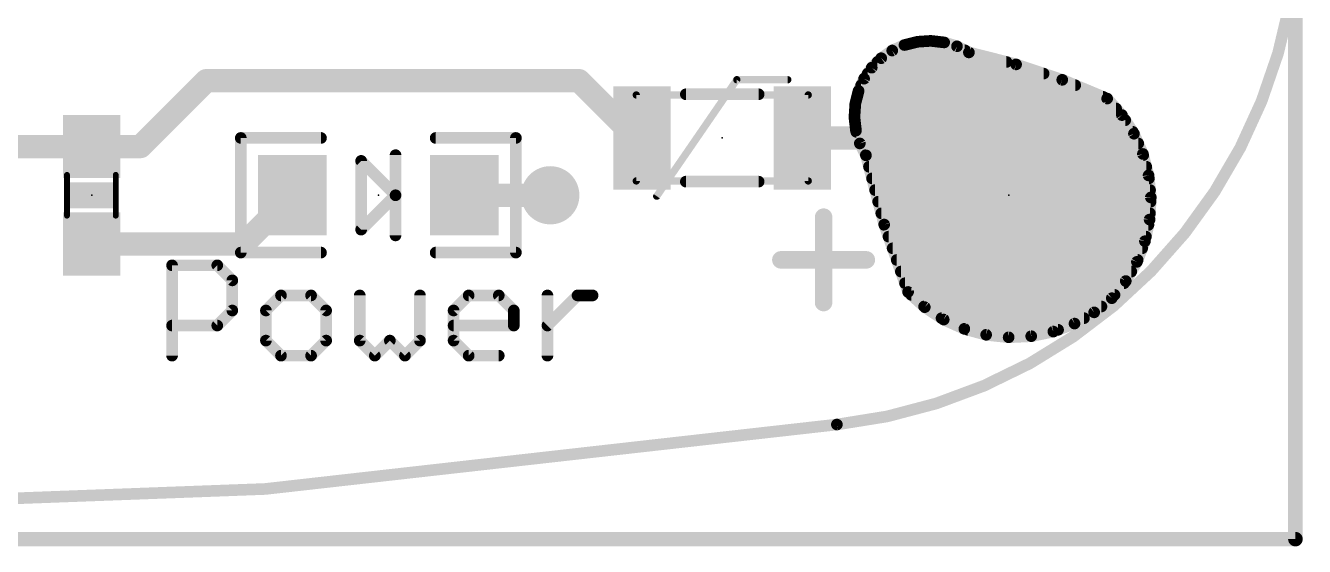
# Model space of a CAD drawing. Extents: x -28.2 to 28.2, y -13.1 to 13.1.
# Drawn here: x 5.85 to 28.16, y -13.13 to -4.04 of the extents above; entities that cross this region are included whole.
import ezdxf

# ---------------------------------------------------------------- set-up
doc = ezdxf.new("R2010")
doc.units = 0
for name, color, linetype in [('1', 12, 'CONTINUOUS'), ('16', 132, 'CONTINUOUS'), ('17', 110, 'CONTINUOUS'), ('18', 110, 'CONTINUOUS'), ('20', 53, 'CONTINUOUS'), ('21', 41, 'CONTINUOUS'), ('23', 53, 'CONTINUOUS'), ('51', 53, 'CONTINUOUS')]:
    doc.layers.add(name, color=color, linetype=linetype)

# ---------------------------------------------------------------- blocks, each defined once
blk = doc.blocks.new('RECT')
blk.add_solid([(-0.5, -0.5), (0.5, -0.5), (-0.5, 0.5), (0.5, 0.5)])
blk = doc.blocks.new('ROUNDP')
at = {"const_width": 0.5}
blk.add_lwpolyline([(0, -0.25, 1), (0, 0.25, 1), (0, -0.25)], format="xyb", dxfattribs=at)
blk = doc.blocks.new('ROUNDV')
at = {"const_width": 0.5}
blk.add_lwpolyline([(0, -0.25, 1), (0, 0.25, 1), (0, -0.25)], format="xyb", dxfattribs=at)

msp = doc.modelspace()

# ---------------------------------------------------------------- linework, layer by layer
at = {"layer": '1'}
for points, const_width in [([(21.4057, -4.3215), (21.1788, -4.3784)], 0.2032), ([(21.6391, -4.3061), (21.4057, -4.3215)], 0.2032), ([(21.8715, -4.3328), (21.6391, -4.3061)], 0.2032), ([(22.0954, -4.4006), (21.8715, -4.3328)], 0.2032), ([(20.9658, -4.4749), (20.7734, -4.608)], 0.2032), ([(21.1788, -4.3784), (20.9658, -4.4749)], 0.2032), ([(20.9757, -4.4704), (22.2313, -4.4704)], 0.2032), ([(22.3035, -4.5074), (22.0954, -4.4006)], 0.2032), ([(23.1266, -4.7163), (22.3035, -4.5074)], 0.2032), ([(20.608, -4.7734), (20.4749, -4.9658)], 0.2032), ([(20.7734, -4.608), (20.608, -4.7734)], 0.2032), ([(20.7079, -4.6736), (22.9583, -4.6736)], 0.2032), ([(23.932, -4.9853), (23.1266, -4.7163)], 0.2032), ([(7.85, -6.15), (9, -5)], 0.4064), ([(9, -5), (15.5, -5)], 0.4064), ([(15.5, -5), (16.6, -6.1)], 0.4064), ([(20.4749, -4.9658), (20.3784, -5.1788)], 0.2032), ([(20.5365, -4.8768), (23.6072, -4.8768)], 0.2032), ([(24.7154, -5.3128), (23.932, -4.9853)], 0.2032), ([(20.3784, -5.1788), (20.3215, -5.4057)], 0.2032), ([(20.4231, -5.08), (24.1586, -5.08)], 0.2032), ([(20.3215, -5.4057), (20.3061, -5.6391)], 0.2032), ([(20.3522, -5.2832), (24.6446, -5.2832)], 0.2032), ([(24.9732, -5.6009), (24.7154, -5.3128)], 0.2032), ([(20.3061, -5.6391), (20.3328, -5.8715)], 0.2032), ([(20.3162, -5.4864), (24.8707, -5.4864)], 0.2032), ([(25.1828, -5.9258), (24.9732, -5.6009)], 0.2032), ([(16.6, -6.1), (16.6, -6)], 0.4064), ([(19.4, -6), (22.2, -6)], 0.4064), ([(20.3119, -5.6896), (25.0304, -5.6896)], 0.2032), ([(20.3328, -5.8715), (20.4006, -6.0954)], 0.2032), ([(20.3393, -5.8928), (25.1615, -5.8928)], 0.2032), ([(22.2, -6), (23.1, -6.9)], 0.4064), ([(6.95, -6.15), (5, -6.15)], 0.4064), ([(7, -6.1), (6.95, -6.15)], 0.4064), ([(7, -6.15), (7, -6.1)], 0.4064), ([(7, -6.15), (7.85, -6.15)], 0.4064), ([(20.4006, -6.0954), (20.5074, -6.3035)], 0.2032), ([(20.401, -6.096), (25.2579, -6.096)], 0.2032), ([(25.3389, -6.2794), (25.1828, -5.9258)], 0.2032), ([(20.5052, -6.2992), (25.3441, -6.2992)], 0.2032), ([(20.5074, -6.3035), (20.8259, -7.5104)], 0.2032), ([(25.4378, -6.6532), (25.3389, -6.2794)], 0.2032), ([(20.5599, -6.5024), (25.3979, -6.5024)], 0.2032), ([(20.6135, -6.7056), (25.4432, -6.7056)], 0.2032), ([(25.4771, -7.0378), (25.4378, -6.6532)], 0.2032), ([(9.65, -7.85), (10.5, -7)], 0.4064), ([(13.5, -7), (15, -7)], 0.4064), ([(20.6672, -6.9088), (25.4639, -6.9088)], 0.2032), ([(23.1, -6.9), (23, -7)], 0.4064), ([(20.7208, -7.112), (25.4729, -7.112)], 0.2032), ([(25.4557, -7.4237), (25.4771, -7.0378)], 0.2032), ([(20.7744, -7.3152), (25.4617, -7.3152)], 0.2032), ([(25.3741, -7.8016), (25.4557, -7.4237)], 0.2032), ([(20.8259, -7.5104), (21.2421, -8.6872)], 0.2032), ([(20.8287, -7.5184), (25.4352, -7.5184)], 0.2032), ([(9.65, -7.85), (7, -7.85)], 0.4064), ([(20.9006, -7.7216), (25.3914, -7.7216)], 0.2032), ([(25.2345, -8.1621), (25.3741, -7.8016)], 0.2032), ([(20.9725, -7.9248), (25.3264, -7.9248)], 0.2032), ([(21.0443, -8.128), (25.2477, -8.128)], 0.2032), ([(21.1162, -8.3312), (25.1362, -8.3312)], 0.2032), ([(25.0402, -8.4963), (25.2345, -8.1621)], 0.2032), ([(21.1881, -8.5344), (25.0092, -8.5344)], 0.2032), ([(24.7961, -8.7961), (25.0402, -8.4963)], 0.2032), ([(21.2421, -8.6872), (21.5341, -8.9524)], 0.2032), ([(21.2977, -8.7376), (24.8437, -8.7376)], 0.2032), ([(24.4883, -9.043), (24.7961, -8.7961)], 0.2032), ([(21.5213, -8.9408), (24.6157, -8.9408)], 0.2032), ([(21.5341, -8.9524), (21.8641, -9.1688)], 0.2032), ([(21.8263, -9.144), (24.3115, -9.144)], 0.2032), ([(21.8641, -9.1688), (22.2238, -9.3308)], 0.2032), ([(23.7769, -9.3784), (24.1458, -9.2387)], 0.2032), ([(24.1458, -9.2387), (24.4883, -9.043)], 0.2032), ([(22.2238, -9.3308), (22.6044, -9.4346)], 0.2032), ([(22.2838, -9.3472), (23.8593, -9.3472)], 0.2032), ([(22.6044, -9.4346), (22.9965, -9.4776)], 0.2032), ([(22.9965, -9.4776), (23.3906, -9.4587)], 0.2032), ([(23.3906, -9.4587), (23.7769, -9.3784)], 0.2032)]:
    msp.add_lwpolyline(points, dxfattribs=dict(at, const_width=const_width))
for points, const_width in [([(21.4024, -4.2708, 1), (21.4091, -4.3722)], 0.1016), ([(21.4181, -4.3708, 1), (21.3934, -4.2722)], 0.1016), ([(21.6449, -4.2557, 1), (21.6333, -4.3566)], 0.1016), ([(21.6425, -4.3568, 1), (21.6358, -4.2554)], 0.1016), ([(21.8863, -4.2842, 1), (21.8568, -4.3814)], 0.1016), ([(21.8657, -4.3833, 1), (21.8773, -4.2823)], 0.1016), ([(20.9448, -4.4286, 1), (20.9868, -4.5212)], 0.1016), ([(20.9757, -4.4196, 1), (20.9757, -4.5212)], 0.1016), ([(20.9947, -4.5167, 1), (20.9369, -4.4331)], 0.1016), ([(21.1665, -4.3291, 1), (21.1912, -4.4276)], 0.1016), ([(21.1998, -4.4246, 1), (21.1579, -4.3321)], 0.1016), ([(22.1186, -4.3555, 1), (22.0722, -4.4458)], 0.1016), ([(22.0807, -4.4493, 1), (22.1101, -4.352)], 0.1016), ([(22.2313, -4.5212, 1), (22.2313, -4.4196)], 0.1016), ([(22.316, -4.4582, 1), (22.291, -4.5567)], 0.1016), ([(22.2803, -4.5526, 1), (22.3267, -4.4623)], 0.1016), ([(20.6498, -4.8024, 1), (20.5663, -4.7445)], 0.1016), ([(20.7079, -4.6228, 1), (20.7079, -4.7244)], 0.1016), ([(20.7445, -4.5663, 1), (20.8024, -4.6498)], 0.1016), ([(20.8094, -4.644, 1), (20.7375, -4.5721)], 0.1016), ([(22.9583, -4.7244, 1), (22.9583, -4.6228)], 0.1016), ([(23.1427, -4.6681, 1), (23.1105, -4.7645)], 0.1016), ([(23.1141, -4.7655, 1), (23.1391, -4.6671)], 0.1016), ([(9, -4.8984, 1), (9, -5.1016)], 0.2032), ([(9.0718, -5.0718, 1), (8.9282, -4.9282)], 0.2032), ([(15.5718, -4.9282, 1), (15.4282, -5.0718)], 0.2032), ([(15.5, -5.1016, 1), (15.5, -4.8984)], 0.2032), ([(20.4331, -4.9369, 1), (20.5167, -4.9947)], 0.1016), ([(20.5212, -4.9868, 1), (20.4286, -4.9448)], 0.1016), ([(20.5365, -4.826, 1), (20.5365, -4.9276)], 0.1016), ([(20.5721, -4.7375, 1), (20.644, -4.8094)], 0.1016), ([(23.6072, -4.9276, 1), (23.6072, -4.826)], 0.1016), ([(23.9516, -4.9384, 1), (23.9124, -5.0321)], 0.1016), ([(23.9159, -5.0334, 1), (23.9481, -4.9371)], 0.1016), ([(20.3321, -5.1579, 1), (20.4246, -5.1998)], 0.1016), ([(20.4276, -5.1912, 1), (20.3291, -5.1665)], 0.1016), ([(20.4231, -5.0292, 1), (20.4231, -5.1308)], 0.1016), ([(24.1586, -5.1308, 1), (24.1586, -5.0292)], 0.1016), ([(20.2722, -5.3934, 1), (20.3708, -5.4181)], 0.1016), ([(20.3722, -5.4091, 1), (20.2708, -5.4024)], 0.1016), ([(20.3522, -5.2324, 1), (20.3522, -5.334)], 0.1016), ([(24.6446, -5.334, 1), (24.6446, -5.2324)], 0.1016), ([(24.7533, -5.279, 1), (24.6776, -5.3467)], 0.1016), ([(24.6958, -5.3597, 1), (24.735, -5.266)], 0.1016), ([(20.3566, -5.6333, 1), (20.2557, -5.6449)], 0.1016), ([(20.3162, -5.4356, 1), (20.3162, -5.5372)], 0.1016), ([(24.8707, -5.5372, 1), (24.8707, -5.4356)], 0.1016), ([(25.0159, -5.5734, 1), (24.9305, -5.6285)], 0.1016), ([(24.9354, -5.6348, 1), (25.0111, -5.5671)], 0.1016), ([(16.7016, -6, 1), (16.4984, -6)], 0.2032), ([(19.4, -5.8984, 1), (19.4, -6.1016)], 0.2032), ([(20.2554, -5.6358, 1), (20.3568, -5.6425)], 0.1016), ([(20.3119, -5.6388, 1), (20.3119, -5.7404)], 0.1016), ([(20.3814, -5.8568, 1), (20.2842, -5.8863)], 0.1016), ([(20.3393, -5.842, 1), (20.3393, -5.9436)], 0.1016), ([(22.2718, -5.9282, 1), (22.1282, -6.0718)], 0.2032), ([(22.2, -6.1016, 1), (22.2, -5.8984)], 0.2032), ([(25.0304, -5.7404, 1), (25.0304, -5.6388)], 0.1016), ([(25.1615, -5.9436, 1), (25.1615, -5.842)], 0.1016), ([(6.8782, -6.0782, 1), (7.0218, -6.2218)], 0.2032), ([(7.1016, -6.1, 1), (6.8984, -6.1)], 0.2032), ([(7, -6.0484, 1), (7, -6.2516)], 0.2032), ([(7.0718, -6.1718, 1), (6.9282, -6.0282)], 0.2032), ([(6.95, -6.2516, 1), (6.95, -6.0484)], 0.2032), ([(7.7782, -6.0782, 1), (7.9218, -6.2218)], 0.2032), ([(7.85, -6.2516, 1), (7.85, -6.0484)], 0.2032), ([(16.4984, -6.1, 1), (16.7016, -6.1)], 0.2032), ([(16.5282, -6.1718, 1), (16.6718, -6.0282)], 0.2032), ([(20.2823, -5.8773, 1), (20.3833, -5.8657)], 0.1016), ([(20.4458, -6.0722, 1), (20.3555, -6.1186)], 0.1016), ([(20.401, -6.0452, 1), (20.401, -6.1468)], 0.1016), ([(25.2292, -5.9053, 1), (25.1363, -5.9463)], 0.1016), ([(25.1401, -5.9533, 1), (25.2255, -5.8983)], 0.1016), ([(25.2579, -6.1468, 1), (25.2579, -6.0452)], 0.1016), ([(6.8984, -6.15, 1), (7.1016, -6.15)], 0.2032), ([(20.352, -6.1101, 1), (20.4493, -6.0807)], 0.1016), ([(20.5052, -6.2484, 1), (20.5052, -6.35)], 0.1016), ([(20.5566, -6.2905, 1), (20.4583, -6.3165)], 0.1016), ([(20.4623, -6.3267, 1), (20.5526, -6.2803)], 0.1016), ([(25.388, -6.2664, 1), (25.2898, -6.2924)], 0.1016), ([(25.2924, -6.3, 1), (25.3854, -6.2589)], 0.1016), ([(25.3441, -6.35, 1), (25.3441, -6.2484)], 0.1016), ([(20.5599, -6.4516, 1), (20.5599, -6.5532)], 0.1016), ([(25.3979, -6.5532, 1), (25.3979, -6.4516)], 0.1016), ([(20.6135, -6.6548, 1), (20.6135, -6.7564)], 0.1016), ([(25.4884, -6.648, 1), (25.3873, -6.6583)], 0.1016), ([(25.3887, -6.6662, 1), (25.4869, -6.6402)], 0.1016), ([(25.4432, -6.7564, 1), (25.4432, -6.6548)], 0.1016), ([(10.5718, -7.0718, 1), (10.4282, -6.9282)], 0.2032), ([(13.5, -6.8984, 1), (13.5, -7.1016)], 0.2032), ([(15, -7.1016, 1), (15, -6.8984)], 0.2032), ([(20.6672, -6.858, 1), (20.6672, -6.9596)], 0.1016), ([(22.9282, -6.9282, 1), (23.0718, -7.0718)], 0.2032), ([(23.1718, -6.9718, 1), (23.0282, -6.8282)], 0.2032), ([(23.0282, -6.9718, 1), (23.1718, -6.8282)], 0.2032), ([(25.4639, -6.9596, 1), (25.4639, -6.858)], 0.1016), ([(20.7208, -7.0612, 1), (20.7208, -7.1628)], 0.1016), ([(25.5278, -7.0406, 1), (25.4263, -7.0349)], 0.1016), ([(25.4265, -7.0429, 1), (25.5276, -7.0326)], 0.1016), ([(25.4729, -7.1628, 1), (25.4729, -7.0612)], 0.1016), ([(20.7744, -7.2644, 1), (20.7744, -7.366)], 0.1016), ([(25.5053, -7.4345, 1), (25.406, -7.413)], 0.1016), ([(25.4617, -7.366, 1), (25.4617, -7.2644)], 0.1016), ([(20.8738, -7.4935, 1), (20.778, -7.5273)], 0.1016), ([(20.7768, -7.5234, 1), (20.875, -7.4974)], 0.1016), ([(20.8287, -7.4676, 1), (20.8287, -7.5692)], 0.1016), ([(25.4049, -7.4209, 1), (25.5064, -7.4266)], 0.1016), ([(25.4352, -7.5692, 1), (25.4352, -7.4676)], 0.1016), ([(7, -7.7484, 1), (7, -7.9516)], 0.2032), ([(9.5782, -7.7782, 1), (9.7218, -7.9218)], 0.2032), ([(9.65, -7.9516, 1), (9.65, -7.7484)], 0.2032), ([(20.9006, -7.6708, 1), (20.9006, -7.7724)], 0.1016), ([(25.3245, -7.7909, 1), (25.4238, -7.8123)], 0.1016), ([(25.4215, -7.82, 1), (25.3268, -7.7833)], 0.1016), ([(25.3914, -7.7724, 1), (25.3914, -7.6708)], 0.1016), ([(20.9725, -7.874, 1), (20.9725, -7.9756)], 0.1016), ([(21.0443, -8.0772, 1), (21.0443, -8.1788)], 0.1016), ([(25.2477, -8.1788, 1), (25.2477, -8.0772)], 0.1016), ([(25.3264, -7.9756, 1), (25.3264, -7.874)], 0.1016), ([(21.1162, -8.2804, 1), (21.1162, -8.382)], 0.1016), ([(25.1362, -8.382, 1), (25.1362, -8.2804)], 0.1016), ([(25.1871, -8.1438, 1), (25.2819, -8.1805)], 0.1016), ([(25.2784, -8.1877, 1), (25.1906, -8.1366)], 0.1016), ([(21.1881, -8.4836, 1), (21.1881, -8.5852)], 0.1016), ([(24.9963, -8.4708, 1), (25.0841, -8.5219)], 0.1016), ([(25.0796, -8.5284, 1), (25.0008, -8.4643)], 0.1016), ([(25.0092, -8.5852, 1), (25.0092, -8.4836)], 0.1016), ([(21.2763, -8.6496, 1), (21.208, -8.7248)], 0.1016), ([(21.1942, -8.7041, 1), (21.29, -8.6702)], 0.1016), ([(21.2977, -8.6868, 1), (21.2977, -8.7884)], 0.1016), ([(24.8278, -8.8357, 1), (24.7643, -8.7564)], 0.1016), ([(24.8437, -8.7884, 1), (24.8437, -8.6868)], 0.1016), ([(21.5213, -8.89, 1), (21.5213, -8.9916)], 0.1016), ([(21.562, -8.9099, 1), (21.5063, -8.9949)], 0.1016), ([(21.5, -8.99, 1), (21.5683, -8.9148)], 0.1016), ([(24.6157, -8.9916, 1), (24.6157, -8.89)], 0.1016), ([(24.7567, -8.764, 1), (24.8354, -8.8281)], 0.1016), ([(21.8263, -9.0932, 1), (21.8263, -9.1948)], 0.1016), ([(21.8849, -9.1224, 1), (21.8432, -9.2151)], 0.1016), ([(21.8362, -9.2112, 1), (21.8919, -9.1263)], 0.1016), ([(24.1206, -9.1946, 1), (24.171, -9.2828)], 0.1016), ([(24.1638, -9.2862, 1), (24.1278, -9.1912)], 0.1016), ([(24.3115, -9.1948, 1), (24.3115, -9.0932)], 0.1016), ([(24.4566, -9.0033, 1), (24.5201, -9.0826)], 0.1016), ([(24.5135, -9.0871, 1), (24.4631, -8.9988)], 0.1016), ([(22.2371, -9.2818, 1), (22.2104, -9.3798)], 0.1016), ([(22.2029, -9.3771, 1), (22.2446, -9.2845)], 0.1016), ([(22.2838, -9.2964, 1), (22.2838, -9.398)], 0.1016), ([(22.6099, -9.3841, 1), (22.5988, -9.4851)], 0.1016), ([(22.591, -9.4836, 1), (22.6177, -9.3856)], 0.1016), ([(23.3803, -9.409, 1), (23.4009, -9.5084)], 0.1016), ([(23.393, -9.5095, 1), (23.3882, -9.408)], 0.1016), ([(23.7589, -9.3309, 1), (23.7949, -9.4259)], 0.1016), ([(23.7872, -9.4281, 1), (23.7665, -9.3287)], 0.1016), ([(23.8593, -9.398, 1), (23.8593, -9.2964)], 0.1016), ([(22.9941, -9.4269, 1), (22.999, -9.5283)], 0.1016), ([(22.991, -9.5281, 1), (23.0021, -9.4271)], 0.1016)]:
    msp.add_lwpolyline(points, format="xyb", dxfattribs=dict(at, const_width=const_width))
at = {"layer": '16'}
for points, const_width in [([(28, 13), (28, -13)], 0.254), ([(21.1788, -4.3784), (21.4057, -4.3215)], 0.2032), ([(21.4057, -4.3215), (21.6391, -4.3061)], 0.2032), ([(21.6391, -4.3061), (21.8715, -4.3328)], 0.2032), ([(21.8715, -4.3328), (22.0954, -4.4006)], 0.2032), ([(20.7734, -4.608), (20.9658, -4.4749)], 0.2032), ([(20.9658, -4.4749), (21.1788, -4.3784)], 0.2032), ([(20.9757, -4.4704), (22.2313, -4.4704)], 0.2032), ([(22.0954, -4.4006), (22.3035, -4.5074)], 0.2032), ([(22.3035, -4.5074), (23.1266, -4.7163)], 0.2032), ([(20.4749, -4.9658), (20.608, -4.7734)], 0.2032), ([(20.608, -4.7734), (20.7734, -4.608)], 0.2032), ([(20.7079, -4.6736), (22.9583, -4.6736)], 0.2032), ([(23.1266, -4.7163), (23.932, -4.9853)], 0.2032), ([(20.3784, -5.1788), (20.4749, -4.9658)], 0.2032), ([(20.5365, -4.8768), (23.6072, -4.8768)], 0.2032), ([(23.932, -4.9853), (24.7154, -5.3128)], 0.2032), ([(20.3215, -5.4057), (20.3784, -5.1788)], 0.2032), ([(20.4231, -5.08), (24.1586, -5.08)], 0.2032), ([(20.3061, -5.6391), (20.3215, -5.4057)], 0.2032), ([(20.3522, -5.2832), (24.6446, -5.2832)], 0.2032), ([(24.7154, -5.3128), (24.9732, -5.6009)], 0.2032), ([(20.3328, -5.8715), (20.3061, -5.6391)], 0.2032), ([(20.3162, -5.4864), (24.8707, -5.4864)], 0.2032), ([(24.9732, -5.6009), (25.1828, -5.9258)], 0.2032), ([(20.3119, -5.6896), (25.0304, -5.6896)], 0.2032), ([(20.4006, -6.0954), (20.3328, -5.8715)], 0.2032), ([(20.3393, -5.8928), (25.1615, -5.8928)], 0.2032), ([(20.5074, -6.3035), (20.4006, -6.0954)], 0.2032), ([(20.401, -6.096), (25.2579, -6.096)], 0.2032), ([(25.1828, -5.9258), (25.3389, -6.2794)], 0.2032), ([(20.5052, -6.2992), (25.3442, -6.2992)], 0.2032), ([(20.8259, -7.5104), (20.5074, -6.3035)], 0.2032), ([(25.3389, -6.2794), (25.4379, -6.6532)], 0.2032), ([(20.5599, -6.5024), (25.398, -6.5024)], 0.2032), ([(20.6135, -6.7056), (25.4432, -6.7056)], 0.2032), ([(25.4379, -6.6532), (25.4771, -7.0377)], 0.2032), ([(20.6672, -6.9088), (25.4639, -6.9088)], 0.2032), ([(20.7208, -7.112), (25.473, -7.112)], 0.2032), ([(25.4771, -7.0377), (25.4557, -7.4237)], 0.2032), ([(20.7744, -7.3152), (25.4617, -7.3152)], 0.2032), ([(25.4557, -7.4237), (25.3742, -7.8016)], 0.2032), ([(21.2421, -8.6872), (20.8259, -7.5104)], 0.2032), ([(20.8287, -7.5184), (25.4353, -7.5184)], 0.2032), ([(20.9006, -7.7216), (25.3914, -7.7216)], 0.2032), ([(25.3742, -7.8016), (25.2345, -8.1621)], 0.2032), ([(20.9725, -7.9248), (25.3265, -7.9248)], 0.2032), ([(21.0444, -8.128), (25.2478, -8.128)], 0.2032), ([(21.1162, -8.3312), (25.1363, -8.3312)], 0.2032), ([(25.2345, -8.1621), (25.0402, -8.4963)], 0.2032), ([(21.1881, -8.5344), (25.0092, -8.5344)], 0.2032), ([(25.0402, -8.4963), (24.7961, -8.7961)], 0.2032), ([(21.5342, -8.9524), (21.2421, -8.6872)], 0.2032), ([(21.2977, -8.7376), (24.8437, -8.7376)], 0.2032), ([(24.7961, -8.7961), (24.4883, -9.0429)], 0.2032), ([(21.5214, -8.9408), (24.6156, -8.9408)], 0.2032), ([(21.8641, -9.1687), (21.5342, -8.9524)], 0.2032), ([(21.8263, -9.144), (24.3115, -9.144)], 0.2032), ([(22.2238, -9.3308), (21.8641, -9.1687)], 0.2032), ([(24.1458, -9.2386), (23.7769, -9.3784)], 0.2032), ([(24.4883, -9.0429), (24.1458, -9.2386)], 0.2032), ([(22.6044, -9.4346), (22.2238, -9.3308)], 0.2032), ([(22.2839, -9.3472), (23.8592, -9.3472)], 0.2032), ([(22.9965, -9.4776), (22.6044, -9.4346)], 0.2032), ([(23.3906, -9.4587), (22.9965, -9.4776)], 0.2032), ([(23.7769, -9.3784), (23.3906, -9.4587)], 0.2032), ([(28, -13), (-28, -13)], 0.254)]:
    msp.add_lwpolyline(points, dxfattribs=dict(at, const_width=const_width))
for points, const_width in [([(21.4024, -4.2708, 1), (21.4091, -4.3722)], 0.1016), ([(21.4181, -4.3708, 1), (21.3934, -4.2722)], 0.1016), ([(21.6449, -4.2557, 1), (21.6333, -4.3566)], 0.1016), ([(21.6425, -4.3568, 1), (21.6358, -4.2554)], 0.1016), ([(21.8863, -4.2842, 1), (21.8568, -4.3814)], 0.1016), ([(21.8657, -4.3833, 1), (21.8773, -4.2823)], 0.1016), ([(20.9448, -4.4286, 1), (20.9868, -4.5212)], 0.1016), ([(20.9757, -4.4196, 1), (20.9757, -4.5212)], 0.1016), ([(20.9947, -4.5167, 1), (20.9369, -4.4331)], 0.1016), ([(21.1665, -4.3291, 1), (21.1912, -4.4276)], 0.1016), ([(21.1998, -4.4246, 1), (21.1579, -4.3321)], 0.1016), ([(22.1186, -4.3555, 1), (22.0722, -4.4458)], 0.1016), ([(22.0807, -4.4493, 1), (22.1101, -4.352)], 0.1016), ([(22.2313, -4.5212, 1), (22.2313, -4.4196)], 0.1016), ([(22.316, -4.4582, 1), (22.291, -4.5567)], 0.1016), ([(22.2803, -4.5526, 1), (22.3267, -4.4623)], 0.1016), ([(20.6498, -4.8024, 1), (20.5663, -4.7445)], 0.1016), ([(20.7079, -4.6228, 1), (20.7079, -4.7244)], 0.1016), ([(20.7445, -4.5663, 1), (20.8024, -4.6498)], 0.1016), ([(20.8094, -4.644, 1), (20.7375, -4.5721)], 0.1016), ([(22.9583, -4.7244, 1), (22.9583, -4.6228)], 0.1016), ([(23.1427, -4.6681, 1), (23.1105, -4.7645)], 0.1016), ([(23.1141, -4.7655, 1), (23.1391, -4.6671)], 0.1016), ([(20.4331, -4.9369, 1), (20.5167, -4.9947)], 0.1016), ([(20.5212, -4.9868, 1), (20.4286, -4.9448)], 0.1016), ([(20.5365, -4.826, 1), (20.5365, -4.9276)], 0.1016), ([(20.5721, -4.7375, 1), (20.644, -4.8094)], 0.1016), ([(23.6072, -4.9276, 1), (23.6072, -4.826)], 0.1016), ([(23.9516, -4.9384, 1), (23.9124, -5.0321)], 0.1016), ([(23.9159, -5.0334, 1), (23.9481, -4.9371)], 0.1016), ([(20.3321, -5.1579, 1), (20.4246, -5.1998)], 0.1016), ([(20.4276, -5.1912, 1), (20.3291, -5.1665)], 0.1016), ([(20.4231, -5.0292, 1), (20.4231, -5.1308)], 0.1016), ([(24.1586, -5.1308, 1), (24.1586, -5.0292)], 0.1016), ([(20.2722, -5.3934, 1), (20.3708, -5.4181)], 0.1016), ([(20.3722, -5.4091, 1), (20.2708, -5.4024)], 0.1016), ([(20.3522, -5.2324, 1), (20.3522, -5.334)], 0.1016), ([(24.6446, -5.334, 1), (24.6446, -5.2324)], 0.1016), ([(24.7533, -5.279, 1), (24.6776, -5.3467)], 0.1016), ([(24.6958, -5.3597, 1), (24.735, -5.266)], 0.1016), ([(20.3566, -5.6333, 1), (20.2557, -5.6449)], 0.1016), ([(20.3162, -5.4356, 1), (20.3162, -5.5372)], 0.1016), ([(24.8707, -5.5372, 1), (24.8707, -5.4356)], 0.1016), ([(25.0159, -5.5734, 1), (24.9305, -5.6285)], 0.1016), ([(24.9354, -5.6348, 1), (25.0111, -5.5671)], 0.1016), ([(20.2554, -5.6358, 1), (20.3568, -5.6425)], 0.1016), ([(20.3119, -5.6388, 1), (20.3119, -5.7404)], 0.1016), ([(20.3814, -5.8568, 1), (20.2842, -5.8863)], 0.1016), ([(20.3393, -5.842, 1), (20.3393, -5.9436)], 0.1016), ([(25.0304, -5.7404, 1), (25.0304, -5.6388)], 0.1016), ([(25.1615, -5.9436, 1), (25.1615, -5.842)], 0.1016), ([(20.2823, -5.8773, 1), (20.3833, -5.8657)], 0.1016), ([(20.4458, -6.0722, 1), (20.3555, -6.1186)], 0.1016), ([(20.401, -6.0452, 1), (20.401, -6.1468)], 0.1016), ([(25.2293, -5.9053, 1), (25.1363, -5.9463)], 0.1016), ([(25.1401, -5.9533, 1), (25.2255, -5.8983)], 0.1016), ([(25.2579, -6.1468, 1), (25.2579, -6.0452)], 0.1016), ([(20.352, -6.1101, 1), (20.4493, -6.0807)], 0.1016), ([(20.5052, -6.2484, 1), (20.5052, -6.35)], 0.1016), ([(20.5566, -6.2905, 1), (20.4583, -6.3165)], 0.1016), ([(20.4623, -6.3267, 1), (20.5526, -6.2803)], 0.1016), ([(25.3881, -6.2664, 1), (25.2898, -6.2924)], 0.1016), ([(25.2925, -6.3, 1), (25.3854, -6.2589)], 0.1016), ([(25.3442, -6.35, 1), (25.3442, -6.2484)], 0.1016), ([(20.5599, -6.4516, 1), (20.5599, -6.5532)], 0.1016), ([(25.398, -6.5532, 1), (25.398, -6.4516)], 0.1016), ([(20.6135, -6.6548, 1), (20.6135, -6.7564)], 0.1016), ([(25.4884, -6.648, 1), (25.3873, -6.6583)], 0.1016), ([(25.3888, -6.6662, 1), (25.487, -6.6402)], 0.1016), ([(25.4432, -6.7564, 1), (25.4432, -6.6548)], 0.1016), ([(20.6672, -6.858, 1), (20.6672, -6.9596)], 0.1016), ([(25.4639, -6.9596, 1), (25.4639, -6.858)], 0.1016), ([(20.7208, -7.0612, 1), (20.7208, -7.1628)], 0.1016), ([(25.5278, -7.0406, 1), (25.4264, -7.0349)], 0.1016), ([(25.4266, -7.0429, 1), (25.5276, -7.0326)], 0.1016), ([(25.473, -7.1628, 1), (25.473, -7.0612)], 0.1016), ([(20.7744, -7.2644, 1), (20.7744, -7.366)], 0.1016), ([(25.5054, -7.4345, 1), (25.406, -7.413)], 0.1016), ([(25.4617, -7.366, 1), (25.4617, -7.2644)], 0.1016), ([(20.8738, -7.4935, 1), (20.778, -7.5273)], 0.1016), ([(20.7768, -7.5234, 1), (20.875, -7.4974)], 0.1016), ([(20.8287, -7.4676, 1), (20.8287, -7.5692)], 0.1016), ([(25.405, -7.4209, 1), (25.5064, -7.4266)], 0.1016), ([(25.4353, -7.5692, 1), (25.4353, -7.4676)], 0.1016), ([(20.9006, -7.6708, 1), (20.9006, -7.7724)], 0.1016), ([(25.3245, -7.7909, 1), (25.4238, -7.8124)], 0.1016), ([(25.4215, -7.82, 1), (25.3268, -7.7833)], 0.1016), ([(25.3914, -7.7724, 1), (25.3914, -7.6708)], 0.1016), ([(20.9725, -7.874, 1), (20.9725, -7.9756)], 0.1016), ([(21.0444, -8.0772, 1), (21.0444, -8.1788)], 0.1016), ([(25.2478, -8.1788, 1), (25.2478, -8.0772)], 0.1016), ([(25.3265, -7.9756, 1), (25.3265, -7.874)], 0.1016), ([(21.1162, -8.2804, 1), (21.1162, -8.382)], 0.1016), ([(25.1363, -8.382, 1), (25.1363, -8.2804)], 0.1016), ([(25.1872, -8.1438, 1), (25.2819, -8.1805)], 0.1016), ([(25.2785, -8.1877, 1), (25.1906, -8.1366)], 0.1016), ([(21.1881, -8.4836, 1), (21.1881, -8.5852)], 0.1016), ([(24.9963, -8.4708, 1), (25.0842, -8.5219)], 0.1016), ([(25.0796, -8.5284, 1), (25.0009, -8.4643)], 0.1016), ([(25.0092, -8.5852, 1), (25.0092, -8.4836)], 0.1016), ([(21.2763, -8.6496, 1), (21.208, -8.7248)], 0.1016), ([(21.1942, -8.7041, 1), (21.29, -8.6702)], 0.1016), ([(21.2977, -8.6868, 1), (21.2977, -8.7884)], 0.1016), ([(24.8278, -8.8357, 1), (24.7643, -8.7564)], 0.1016), ([(24.8437, -8.7884, 1), (24.8437, -8.6868)], 0.1016), ([(21.5214, -8.89, 1), (21.5214, -8.9916)], 0.1016), ([(21.562, -8.9099, 1), (21.5063, -8.9949)], 0.1016), ([(21.5, -8.99, 1), (21.5683, -8.9148)], 0.1016), ([(24.6156, -8.9916, 1), (24.6156, -8.89)], 0.1016), ([(24.7567, -8.764, 1), (24.8354, -8.8281)], 0.1016), ([(21.8263, -9.0932, 1), (21.8263, -9.1948)], 0.1016), ([(21.8849, -9.1224, 1), (21.8432, -9.2151)], 0.1016), ([(21.8362, -9.2112, 1), (21.8919, -9.1263)], 0.1016), ([(24.1206, -9.1945, 1), (24.171, -9.2828)], 0.1016), ([(24.1638, -9.2862, 1), (24.1278, -9.1911)], 0.1016), ([(24.3115, -9.1948, 1), (24.3115, -9.0932)], 0.1016), ([(24.4565, -9.0033, 1), (24.5201, -9.0826)], 0.1016), ([(24.5135, -9.087, 1), (24.4631, -8.9988)], 0.1016), ([(22.2371, -9.2818, 1), (22.2104, -9.3798)], 0.1016), ([(22.2029, -9.3771, 1), (22.2446, -9.2845)], 0.1016), ([(22.2839, -9.2964, 1), (22.2839, -9.398)], 0.1016), ([(22.6099, -9.3841, 1), (22.5988, -9.4851)], 0.1016), ([(22.591, -9.4836, 1), (22.6177, -9.3856)], 0.1016), ([(23.3803, -9.4089, 1), (23.4009, -9.5084)], 0.1016), ([(23.393, -9.5094, 1), (23.3882, -9.4079)], 0.1016), ([(23.7589, -9.3309, 1), (23.7948, -9.4259)], 0.1016), ([(23.7872, -9.4281, 1), (23.7665, -9.3286)], 0.1016), ([(23.8592, -9.398, 1), (23.8592, -9.2964)], 0.1016), ([(22.9941, -9.4268, 1), (22.999, -9.5283)], 0.1016), ([(22.991, -9.5281, 1), (23.0021, -9.4271)], 0.1016), ([(27.9365, -13, 1), (28.0635, -13)], 0.127), ([(28, -13.0635, 1), (28, -12.9365)], 0.127)]:
    msp.add_lwpolyline(points, format="xyb", dxfattribs=dict(at, const_width=const_width))
at = {"layer": '20'}
for points, const_width in [([(20, -11, 0.4142), (28, -1)], 0.2032), ([(-20, -11, 0.075), (20, -11)], 0.2032), ([(19.9944, -10.9495, 1), (20.0056, -11.0505)], 0.1016), ([(20.0076, -11.0502, 1), (19.9924, -10.9498)], 0.1016)]:
    msp.add_lwpolyline(points, format="xyb", dxfattribs=dict(at, const_width=const_width))
at = {"layer": '21'}
for points, const_width in [([(17.365, -5.238), (18.635, -5.238)], 0.2032), ([(11, -6), (9.6, -6)], 0.2032), ([(9.6, -6), (9.6, -8)], 0.2032), ([(13, -6), (14.4, -6)], 0.2032), ([(14.4, -6), (14.4, -8)], 0.2032), ([(12.3, -6.3), (12.3, -7)], 0.2032), ([(12.3, -7), (11.7, -6.4)], 0.2032), ([(11.7, -6.4), (11.7, -7.6)], 0.2032), ([(18.635, -6.762), (17.365, -6.762)], 0.2032), ([(11.7, -7.6), (12.3, -7)], 0.2032), ([(12.3, -7), (12.3, -7.7)], 0.2032), ([(19.7683, -7.3813), (19.7683, -8.8727)], 0.3048), ([(9.6, -8), (11, -8)], 0.2032), ([(14.4, -8), (13, -8)], 0.2032), ([(19.0226, -8.127), (20.514, -8.127)], 0.3048), ([(8.4016, -9.7984), (8.4016, -8.2223)], 0.2032), ([(8.4016, -8.2223), (9.1897, -8.2223)], 0.2032), ([(9.1897, -8.2223), (9.4524, -8.4849)], 0.2032), ([(9.4524, -8.4849), (9.4524, -9.0103)], 0.2032), ([(10.3014, -8.7476), (10.0388, -9.0103)], 0.2032), ([(10.8268, -8.7476), (10.3014, -8.7476)], 0.2032), ([(11.0895, -9.0103), (10.8268, -8.7476)], 0.2032), ([(11.6759, -8.7476), (11.6759, -9.5357)], 0.2032), ([(12.7267, -9.5357), (12.7267, -8.7476)], 0.2032), ([(13.3131, -9.0103), (13.5758, -8.7476)], 0.2032), ([(13.5758, -8.7476), (14.1011, -8.7476)], 0.2032), ([(14.1011, -8.7476), (14.3638, -9.0103)], 0.2032), ([(14.9502, -9.7984), (14.9502, -8.7476)], 0.2032), ([(14.9502, -9.273), (15.4756, -8.7476)], 0.2032), ([(15.4756, -8.7476), (15.7383, -8.7476)], 0.2032), ([(9.4524, -9.0103), (9.1897, -9.273)], 0.2032), ([(10.0388, -9.0103), (10.0388, -9.5357)], 0.2032), ([(11.0895, -9.5357), (11.0895, -9.0103)], 0.2032), ([(13.3131, -9.5357), (13.3131, -9.0103)], 0.2032), ([(14.3638, -9.0103), (14.3638, -9.273)], 0.2032), ([(9.1897, -9.273), (8.4016, -9.273)], 0.2032), ([(14.3638, -9.273), (13.3131, -9.273)], 0.2032), ([(10.0388, -9.5357), (10.3014, -9.7984)], 0.2032), ([(10.8268, -9.7984), (11.0895, -9.5357)], 0.2032), ([(11.6759, -9.5357), (11.9386, -9.7984)], 0.2032), ([(11.9386, -9.7984), (12.2013, -9.5357)], 0.2032), ([(12.2013, -9.5357), (12.464, -9.7984)], 0.2032), ([(12.464, -9.7984), (12.7267, -9.5357)], 0.2032), ([(13.5758, -9.7984), (13.3131, -9.5357)], 0.2032), ([(10.3014, -9.7984), (10.8268, -9.7984)], 0.2032), ([(14.1011, -9.7984), (13.5758, -9.7984)], 0.2032)]:
    msp.add_lwpolyline(points, dxfattribs=dict(at, const_width=const_width))
for points, const_width in [([(17.365, -5.1872, 1), (17.365, -5.2888)], 0.1016), ([(18.635, -5.2888, 1), (18.635, -5.1872)], 0.1016), ([(9.6, -5.9492, 1), (9.6, -6.0508)], 0.1016), ([(9.6508, -6, 1), (9.5492, -6)], 0.1016), ([(11, -6.0508, 1), (11, -5.9492)], 0.1016), ([(13, -5.9492, 1), (13, -6.0508)], 0.1016), ([(14.4508, -6, 1), (14.3492, -6)], 0.1016), ([(14.4, -6.0508, 1), (14.4, -5.9492)], 0.1016), ([(12.3508, -6.3, 1), (12.2492, -6.3)], 0.1016), ([(11.7359, -6.3641, 1), (11.6641, -6.4359)], 0.1016), ([(11.7508, -6.4, 1), (11.6492, -6.4)], 0.1016), ([(17.365, -6.7112, 1), (17.365, -6.8128)], 0.1016), ([(18.635, -6.8128, 1), (18.635, -6.7112)], 0.1016), ([(12.3508, -7, 1), (12.2492, -7)], 0.1016), ([(12.3359, -7.0359, 1), (12.2641, -6.9641)], 0.1016), ([(12.2641, -7.0359, 1), (12.3359, -6.9641)], 0.1016), ([(12.2492, -7, 1), (12.3508, -7)], 0.1016), ([(19.8445, -7.3813, 1), (19.6921, -7.3813)], 0.1524), ([(11.6641, -7.5641, 1), (11.7359, -7.6359)], 0.1016), ([(11.6492, -7.6, 1), (11.7508, -7.6)], 0.1016), ([(12.2492, -7.7, 1), (12.3508, -7.7)], 0.1016), ([(9.6, -7.9492, 1), (9.6, -8.0508)], 0.1016), ([(9.5492, -8, 1), (9.6508, -8)], 0.1016), ([(11, -8.0508, 1), (11, -7.9492)], 0.1016), ([(13, -7.9492, 1), (13, -8.0508)], 0.1016), ([(14.3492, -8, 1), (14.4508, -8)], 0.1016), ([(14.4, -8.0508, 1), (14.4, -7.9492)], 0.1016), ([(19.0226, -8.0508, 1), (19.0226, -8.2032)], 0.1524), ([(20.514, -8.2032, 1), (20.514, -8.0508)], 0.1524), ([(8.4524, -8.2223, 1), (8.3508, -8.2223)], 0.1016), ([(8.4016, -8.1715, 1), (8.4016, -8.2731)], 0.1016), ([(9.2256, -8.1863, 1), (9.1538, -8.2582)], 0.1016), ([(9.1897, -8.2731, 1), (9.1897, -8.1715)], 0.1016), ([(9.5032, -8.4849, 1), (9.4016, -8.4849)], 0.1016), ([(9.4164, -8.5209, 1), (9.4883, -8.449)], 0.1016), ([(10.3014, -8.6968, 1), (10.3014, -8.7984)], 0.1016), ([(10.3374, -8.7836, 1), (10.2655, -8.7117)], 0.1016), ([(10.8627, -8.7117, 1), (10.7909, -8.7836)], 0.1016), ([(10.8268, -8.7984, 1), (10.8268, -8.6968)], 0.1016), ([(11.7267, -8.7476, 1), (11.6251, -8.7476)], 0.1016), ([(12.7775, -8.7476, 1), (12.6759, -8.7476)], 0.1016), ([(13.5758, -8.6968, 1), (13.5758, -8.7984)], 0.1016), ([(13.6117, -8.7836, 1), (13.5398, -8.7117)], 0.1016), ([(14.1371, -8.7117, 1), (14.0652, -8.7836)], 0.1016), ([(14.1011, -8.7984, 1), (14.1011, -8.6968)], 0.1016), ([(15.001, -8.7476, 1), (14.8994, -8.7476)], 0.1016), ([(15.4756, -8.6968, 1), (15.4756, -8.7984)], 0.1016), ([(15.5115, -8.7836, 1), (15.4397, -8.7117)], 0.1016), ([(15.7383, -8.7984, 1), (15.7383, -8.6968)], 0.1016), ([(9.4883, -9.0462, 1), (9.4164, -8.9744)], 0.1016), ([(10.0028, -8.9744, 1), (10.0747, -9.0462)], 0.1016), ([(10.0896, -9.0103, 1), (9.988, -9.0103)], 0.1016), ([(11.1403, -9.0103, 1), (11.0387, -9.0103)], 0.1016), ([(11.0536, -9.0462, 1), (11.1254, -8.9744)], 0.1016), ([(13.2771, -8.9744, 1), (13.349, -9.0462)], 0.1016), ([(13.3639, -9.0103, 1), (13.2623, -9.0103)], 0.1016), ([(14.4146, -9.0103, 1), (14.313, -9.0103)], 0.1016), ([(14.3279, -9.0462, 1), (14.3998, -8.9744)], 0.1016), ([(19.6921, -8.8727, 1), (19.8445, -8.8727)], 0.1524), ([(9.4016, -9.0103, 1), (9.5032, -9.0103)], 0.1016), ([(8.4016, -9.2222, 1), (8.4016, -9.3238)], 0.1016), ([(9.1538, -9.2371, 1), (9.2256, -9.3089)], 0.1016), ([(9.1897, -9.3238, 1), (9.1897, -9.2222)], 0.1016), ([(13.3131, -9.2222, 1), (13.3131, -9.3238)], 0.1016), ([(14.313, -9.273, 1), (14.4146, -9.273)], 0.1016), ([(14.3638, -9.3238, 1), (14.3638, -9.2222)], 0.1016), ([(14.9143, -9.2371, 1), (14.9861, -9.3089)], 0.1016), ([(10.0747, -9.4998, 1), (10.0028, -9.5716)], 0.1016), ([(9.988, -9.5357, 1), (10.0896, -9.5357)], 0.1016), ([(11.0387, -9.5357, 1), (11.1403, -9.5357)], 0.1016), ([(11.1254, -9.5716, 1), (11.0536, -9.4998)], 0.1016), ([(11.7118, -9.4998, 1), (11.64, -9.5716)], 0.1016), ([(11.6251, -9.5357, 1), (11.7267, -9.5357)], 0.1016), ([(12.2372, -9.4998, 1), (12.1654, -9.5716)], 0.1016), ([(12.2372, -9.5716, 1), (12.1654, -9.4998)], 0.1016), ([(12.6759, -9.5357, 1), (12.7775, -9.5357)], 0.1016), ([(12.7626, -9.5716, 1), (12.6908, -9.4998)], 0.1016), ([(13.349, -9.4998, 1), (13.2771, -9.5716)], 0.1016), ([(13.2623, -9.5357, 1), (13.3639, -9.5357)], 0.1016), ([(8.3508, -9.7984, 1), (8.4524, -9.7984)], 0.1016), ([(10.3014, -9.7476, 1), (10.3014, -9.8492)], 0.1016), ([(10.2655, -9.8343, 1), (10.3374, -9.7625)], 0.1016), ([(10.7909, -9.7625, 1), (10.8627, -9.8343)], 0.1016), ([(10.8268, -9.8492, 1), (10.8268, -9.7476)], 0.1016), ([(11.9027, -9.7625, 1), (11.9745, -9.8343)], 0.1016), ([(11.9027, -9.8343, 1), (11.9745, -9.7625)], 0.1016), ([(12.4281, -9.7625, 1), (12.4999, -9.8343)], 0.1016), ([(12.4281, -9.8343, 1), (12.4999, -9.7625)], 0.1016), ([(13.5758, -9.7476, 1), (13.5758, -9.8492)], 0.1016), ([(13.5398, -9.8343, 1), (13.6117, -9.7625)], 0.1016), ([(14.1011, -9.8492, 1), (14.1011, -9.7476)], 0.1016), ([(14.8994, -9.7984, 1), (15.001, -9.7984)], 0.1016)]:
    msp.add_lwpolyline(points, format="xyb", dxfattribs=dict(at, const_width=const_width))
at = {"layer": '23'}
for p in [(18, -6), (7, -7), (12, -7), (23, -7)]:
    msp.add_point(p, dxfattribs=at)
at = {"layer": '51'}
for points, const_width in [([(16.857, -7.016), (18.254, -4.984)], 0.127), ([(18.254, -4.984), (19.143, -4.984)], 0.127), ([(16.5, -5.25), (19.5, -5.25)], 0.127), ([(16.5, -6.75), (16.5, -5.25)], 0.127), ([(19.5, -5.25), (19.5, -6.75)], 0.127), ([(6.568, -7.356), (6.568, -6.644)], 0.1016), ([(7.419, -7.356), (7.419, -6.644)], 0.1016), ([(19.5, -6.75), (16.5, -6.75)], 0.127)]:
    msp.add_lwpolyline(points, dxfattribs=dict(at, const_width=const_width))
for points, const_width in [([(18.254, -4.9523, 1), (18.254, -5.0157)], 0.0635), ([(18.2802, -5.002, 1), (18.2278, -4.966)], 0.0635), ([(19.143, -5.0157, 1), (19.143, -4.9523)], 0.0635), ([(16.5317, -5.25, 1), (16.4683, -5.25)], 0.0635), ([(16.5, -5.2183, 1), (16.5, -5.2817)], 0.0635), ([(19.5317, -5.25, 1), (19.4683, -5.25)], 0.0635), ([(19.5, -5.2817, 1), (19.5, -5.2183)], 0.0635), ([(6.5934, -6.644, 1), (6.5426, -6.644)], 0.0508), ([(7.4444, -6.644, 1), (7.3936, -6.644)], 0.0508), ([(16.5, -6.7183, 1), (16.5, -6.7817)], 0.0635), ([(19.5, -6.7817, 1), (19.5, -6.7183)], 0.0635), ([(16.4683, -6.75, 1), (16.5317, -6.75)], 0.0635), ([(19.4683, -6.75, 1), (19.5317, -6.75)], 0.0635), ([(16.8308, -6.998, 1), (16.8832, -7.034)], 0.0635), ([(6.5426, -7.356, 1), (6.5934, -7.356)], 0.0508), ([(7.3936, -7.356, 1), (7.4444, -7.356)], 0.0508)]:
    msp.add_lwpolyline(points, format="xyb", dxfattribs=dict(at, const_width=const_width))

# ---------------------------------------------------------------- block references
at = {"layer": '1', "yscale": 1.8}
for p in [(16.6, -6), (19.4, -6)]:
    msp.add_blockref('RECT', p, dxfattribs=at)
at = {"layer": '1', "xscale": 1.1, "rotation": 90}
for p in [(7, -6.15), (7, -7.85)]:
    msp.add_blockref('RECT', p, dxfattribs=at)
at = {"layer": '1', "xscale": 1.2, "yscale": 1.4}
for p in [(10.5, -7), (13.5, -7)]:
    msp.add_blockref('RECT', p, dxfattribs=at)
at = {"layer": '17', "xscale": 3.81, "yscale": 3.81, "rotation": 135}
msp.add_blockref('ROUNDP', (23, -7), dxfattribs=at)
msp.add_blockref('ROUNDP', (23, -7), dxfattribs=at)
at = {"layer": '18', "xscale": 1.016, "yscale": 1.016}
msp.add_blockref('ROUNDV', (15, -7), dxfattribs=at)
msp.add_blockref('ROUNDV', (15, -7), dxfattribs=at)
at = {"layer": '21', "xscale": 0.4572, "yscale": 0.762, "rotation": 90}
msp.add_blockref('RECT', (7, -7), dxfattribs=at)
at = {"layer": '51', "xscale": 0.5001, "yscale": 0.95, "rotation": 90}
for p in [(6.9949, -6.4198), (6.9949, -7.5882)]:
    msp.add_blockref('RECT', p, dxfattribs=at)

doc.saveas('drawing.dxf')
